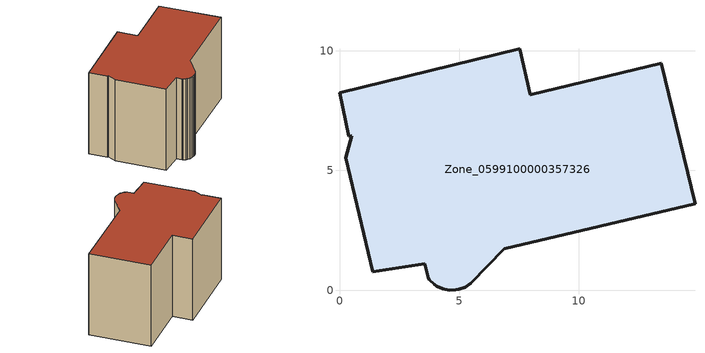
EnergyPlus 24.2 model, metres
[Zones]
Zone_0599100000357326
 floor ground (C_G): 0.39,6.43 0,8.26 7.53,10.08 7.96,8.17 13.46,9.47 14.86,3.6 6.88,1.72 5.47,0.28 5.25,0.13 4.99,0.03 4.86,0.01 4.58,0 4.32,0.05 4.07,0.17 3.95,0.25 3.76,0.44 3.71,0.52 3.56,1.11 1.4,0.77 0.26,5.54 0.51,6.46 z0
 wall outside (C_F): 7.96,8.17 7.53,10.08 0,8.26 0.39,6.43 0.51,6.46 0.26,5.54 1.4,0.77 3.56,1.11 3.71,0.52 3.76,0.44 3.95,0.25 4.07,0.17 4.32,0.05 4.58,0 4.86,0.01 4.99,0.03 5.25,0.13 5.47,0.28 6.88,1.72 14.86,3.6 13.46,9.47 7.96,8.17 z0:8.52
 roof outside (C_R): 0,8.26 0.39,6.43 0.51,6.46 0.26,5.54 1.4,0.77 3.56,1.11 3.71,0.52 3.76,0.44 3.95,0.25 4.07,0.17 4.32,0.05 4.58,0 4.86,0.01 4.99,0.03 5.25,0.13 5.47,0.28 6.88,1.72 14.86,3.6 13.46,9.47 7.96,8.17 7.53,10.08 z8.52
[BUILDING]
Pand.0599100000357326: North Axis=0; Terrain=City; Loads Convergence Tolerance Value=0.04; Temperature Convergence Tolerance Value=0.4; Solar Distribution=FullExterior; Maximum Number of Warmup Days=25; Minimum Number of Warmup Days=1
[Site:Location]
Rotterdam.The.Hague.AP_ZH_NLD Design_Conditions: Latitude=51.96; Longitude=4.45; Time Zone=1; Elevation=-4.5
[SITE:GROUNDTEMPERATURE:BUILDINGSURFACE]
18, 18, 18, 18, 18, 18, 18, 18, 18, 18, 18, 18
[MATERIAL] Thermal Absorptance=0.9; Solar Absorptance=0.7; Visible Absorptance=0.7
Name | Roughness | Thickness | Conductivity | Density | Specific Heat
G.D.1992-2005 | MediumSmooth | 0.15 | 0.06 | 540 | 1210
F.D.1992-2005 | Rough | 0.3 | 0.12 | 1920 | 840
R.D.1992-2005 | MediumRough | 0.2 | 0.08 | 1500 | 1000
[CONSTRUCTION]
C_G: G.D.1992-2005
C_F: F.D.1992-2005
C_R: R.D.1992-2005
[ZONE]
Zone_0599100000357326: Type=1; Multiplier=1; Ceiling Height=Autocalculate; Volume=Autocalculate; Floor Area=autocalculate; Part of Total Floor Area=Yes
[ZONEINFILTRATION:DESIGNFLOWRATE]
Infil_Zone_0599100000357326: Zone or ZoneList or Space or SpaceList=Zone_0599100000357326; Schedule=AlwaysOn; Design Flow Rate Calculation Method=Flow/Area; Flow Rate per Floor Area=0.0021; Constant Term Coefficient=1; Temperature Term Coefficient=0; Velocity Term Coefficient=0; Velocity Squared Term Coefficient=0
[HVACTEMPLATE:ZONE:IDEALLOADSAIRSYSTEM]
Zone_0599100000357326: Maximum Heating Supply Air Temperature=50; Minimum Cooling Supply Air Temperature=13; Maximum Heating Supply Air Humidity Ratio=0.0156; Minimum Cooling Supply Air Humidity Ratio=0.0077; Heating Limit=NoLimit; Cooling Limit=NoLimit; Dehumidification Control Type=ConstantSensibleHeatRatio; Cooling Sensible Heat Ratio=0.7; Dehumidification Setpoint=60; Humidification Control Type=None; Humidification Setpoint=30; Outdoor Air Method=None; Outdoor Air Flow Rate per Person=0.00944; Outdoor Air Flow Rate per Zone Floor Area=0; Outdoor Air Flow Rate per Zone=0; Demand Controlled Ventilation Type=None; Outdoor Air Economizer Type=NoEconomizer; Heat Recovery Type=None; Sensible Heat Recovery Effectiveness=0.7; Latent Heat Recovery Effectiveness=0.65
[ZONECONTROL:THERMOSTAT]
ThermostatControl_Zone_0599100000357326: Zone or ZoneList=Zone_0599100000357326; Control Type Schedule=DualSetpointControlType; Control 1=Thermostat_Zone_0599100000357326; Temperature Difference Between Cutout And Setpoint=0
[THERMOSTATSETPOINT:DUALSETPOINT]
Thermostat_Zone_0599100000357326: Heating Setpoint Temperature Schedule=HeatingSetpoint_Zone_0599100000357326; Cooling Setpoint Temperature Schedule=CoolingSetpoint_Zone_0599100000357326
[SCHEDULE:COMPACT]
HeatingSetpoint_Zone_0599100000357326: Through: 12/31, For: AllDays, Until: 24:00, 21
CoolingSetpoint_Zone_0599100000357326: Through: 12/31, For: AllDays, Until: 24:00, 24
DualSetpointControlType: Through: 12/31, For: AllDays, Until: 24:00, 4
AlwaysOn: Through: 12/31, For: AllDays, Until: 24:00, 1
